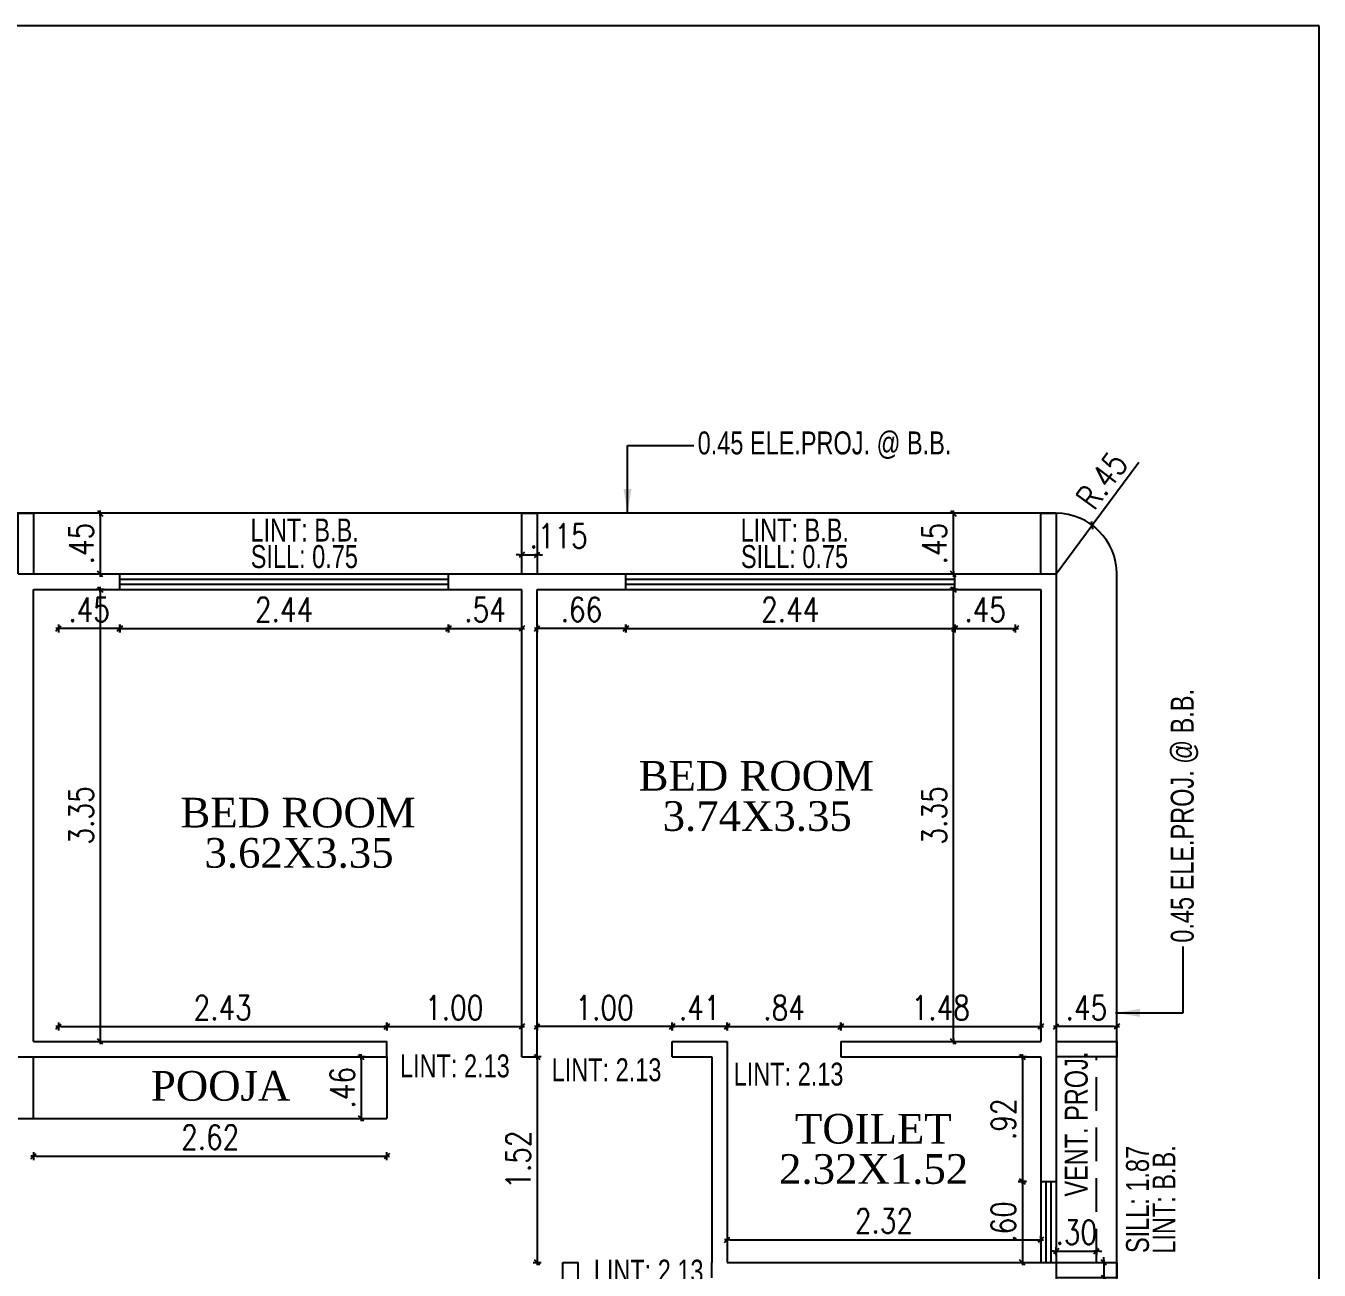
# Model space of a CAD drawing. Header units: inches. Extents: x 14235 to 14499, y 0 to 2549.
# Drawn here: x 14456.14 to 14465.73, y 2374.31 to 2383.54 of the extents above; entities that cross this region are included whole.
import ezdxf
from ezdxf.enums import TextEntityAlignment as Align

# ---------------------------------------------------------------- set-up
doc = ezdxf.new("R2010")
doc.units = ezdxf.units.IN
doc.header["$LTSCALE"] = 0.25
doc.header["$MEASUREMENT"] = 0
doc.header["$PDMODE"] = 35
doc.linetypes.add('DASHEDX2', pattern=[1.5, 1, -0.5])
for name, color, linetype in [('edge back', 34, 'Continuous'), ('edges', 1, 'Continuous'), ('proj-internal', 1, 'DASHEDX2'), ('text-large', 7, 'Continuous'), ('wall', 7, 'Continuous'), ('windows', 106, 'Continuous'), ('WORK TEX', 6, 'Continuous'), ('WORKING DIM', 7, 'Continuous')]:
    doc.layers.add(name, color=color, linetype=linetype)
doc.styles.add('ARIAL', font='TIMES_0.TTF')
doc.styles.add('ARL', font='swisscl_0.ttf')
doc.styles.add('romans', font='romans.shx', dxfattribs={"width": 0.8})
doc.dimstyles.new('121', dxfattribs={"dimscale": 0.1, "dimtxt": 1.8, "dimasz": 0.2, "dimexe": 0.03125, "dimexo": 0.25, "dimgap": 0.5, "dimtad": 1, "dimzin": 4, "dimdsep": 46, "dimtxsty": 'romans', "dimblk1": 'MINITICK', "dimblk2": 'MINITICK', "dimsah": 1, "dimcen": 1, "dimse1": 1, "dimse2": 1, "dimclrd": 252, "dimclre": 256, "dimclrt": 7, "dimadec": 3, "dimazin": 0, "dimtfac": 0.8, "dimtix": 1, "dimtmove": 2, "dimatfit": 3, "dimfxl": 0, "dimtolj": 1, "dimtzin": 3, "dimarcsym": 0})
doc.dimstyles.new('DFSGSG', dxfattribs={"dimtxt": 0.17, "dimasz": 0.18, "dimexe": 0.18, "dimexo": 0.0625, "dimgap": 0.09, "dimtad": 1, "dimzin": 0, "dimdsep": 46, "dimtxsty": 'ARIAL', "dimcen": 0.09, "dimse1": 1, "dimse2": 1, "dimaunit": 1, "dimadec": 0, "dimazin": 0, "dimtfac": 1, "dimtix": 1, "dimtofl": 0, "dimtmove": 0, "dimatfit": 3, "dimfxl": 0, "dimtolj": 1, "dimtzin": 0, "dimarcsym": 0})

# ---------------------------------------------------------------- blocks, each defined once
blk = doc.blocks.new('MINITICK')
at = {"color": 7}
for p, q in [((1, 1), (-1, -1)), ((-1, 0), (1, 0)), ((0, -1.5), (0, 1.5))]:
    blk.add_line(p, q, dxfattribs=at)
blk = doc.blocks.new('*D2090')
at = {"layer": 'Defpoints', "color": 0, "transparency": 16777216}
for p in [(14455.878, 2375.4357), (14456.1937, 2375.4357), (14456.1937, 2372.1882)]:
    blk.add_point(p, dxfattribs=at)
at = {"layer": 'WORKING DIM', "color": 252, "lineweight": -2, "transparency": 16777216}
blk.add_line((14455.878, 2372.2082), (14455.878, 2375.4157), dxfattribs=at)
at = {"layer": 'WORKING DIM', "color": 252, "lineweight": -2, "transparency": 16777216, "xscale": 0.02, "yscale": 0.02, "zscale": 0.02}
for p, rotation in [((14455.878, 2375.4357), 90), ((14455.878, 2372.1882), 270)]:
    blk.add_blockref('MINITICK', p, dxfattribs=dict(at, rotation=rotation))
at = {"layer": 'WORKING DIM', "color": 7, "transparency": 16777216, "insert": (14455.738, 2373.812), "char_height": 0.18, "attachment_point": 5, "rotation": 90, "style": 'romans'}
blk.add_mtext('\\A1;3.25', dxfattribs=at)
blk = doc.blocks.new('*D2092')
at = {"layer": 'Defpoints', "color": 0, "transparency": 16777216}
for p in [(14456.3794, 2379.361), (14456.8325, 2379.361), (14456.3794, 2379.0715)]:
    blk.add_point(p, dxfattribs=at)
at = {"layer": 'WORKING DIM', "color": 252, "lineweight": -2, "transparency": 16777216}
blk.add_line((14456.8125, 2379.0715), (14456.3994, 2379.0715), dxfattribs=at)
at = {"layer": 'WORKING DIM', "color": 252, "lineweight": -2, "transparency": 16777216, "xscale": 0.02, "yscale": 0.02, "zscale": 0.02, "rotation": 180}
blk.add_blockref('MINITICK', (14456.3794, 2379.0715), dxfattribs=at)
at = {"layer": 'WORKING DIM', "color": 252, "lineweight": -2, "transparency": 16777216, "xscale": 0.02, "yscale": 0.02, "zscale": 0.02}
blk.add_blockref('MINITICK', (14456.8325, 2379.0715), dxfattribs=at)
at = {"layer": 'WORKING DIM', "color": 7, "transparency": 16777216, "insert": (14456.6059, 2379.2115), "char_height": 0.18, "attachment_point": 5, "style": 'romans'}
blk.add_mtext('\\A1;.45', dxfattribs=at)
blk = doc.blocks.new('*D2093')
at = {"layer": 'Defpoints', "color": 0, "transparency": 16777216}
for p in [(14456.8325, 2379.3991), (14459.2715, 2379.3991), (14459.2715, 2379.0715)]:
    blk.add_point(p, dxfattribs=at)
at = {"layer": 'WORKING DIM', "color": 252, "lineweight": -2, "transparency": 16777216}
blk.add_line((14456.8525, 2379.0715), (14459.2515, 2379.0715), dxfattribs=at)
at = {"layer": 'WORKING DIM', "color": 252, "lineweight": -2, "transparency": 16777216, "xscale": 0.02, "yscale": 0.02, "zscale": 0.02, "rotation": 180}
blk.add_blockref('MINITICK', (14456.8325, 2379.0715), dxfattribs=at)
at = {"layer": 'WORKING DIM', "color": 252, "lineweight": -2, "transparency": 16777216, "xscale": 0.02, "yscale": 0.02, "zscale": 0.02}
blk.add_blockref('MINITICK', (14459.2715, 2379.0715), dxfattribs=at)
at = {"layer": 'WORKING DIM', "color": 7, "transparency": 16777216, "insert": (14458.052, 2379.2115), "char_height": 0.18, "attachment_point": 5, "style": 'romans'}
blk.add_mtext('\\A1;2.44', dxfattribs=at)
blk = doc.blocks.new('*D2094')
at = {"layer": 'Defpoints', "color": 0, "transparency": 16777216}
for p in [(14459.2715, 2379.361), (14459.8141, 2379.361), (14459.8141, 2379.0715)]:
    blk.add_point(p, dxfattribs=at)
at = {"layer": 'WORKING DIM', "color": 252, "lineweight": -2, "transparency": 16777216}
blk.add_line((14459.2915, 2379.0715), (14459.7941, 2379.0715), dxfattribs=at)
at = {"layer": 'WORKING DIM', "color": 252, "lineweight": -2, "transparency": 16777216, "xscale": 0.02, "yscale": 0.02, "zscale": 0.02, "rotation": 180}
blk.add_blockref('MINITICK', (14459.2715, 2379.0715), dxfattribs=at)
at = {"layer": 'WORKING DIM', "color": 252, "lineweight": -2, "transparency": 16777216, "xscale": 0.02, "yscale": 0.02, "zscale": 0.02}
blk.add_blockref('MINITICK', (14459.8141, 2379.0715), dxfattribs=at)
at = {"layer": 'WORKING DIM', "color": 7, "transparency": 16777216, "insert": (14459.5428, 2379.2115), "char_height": 0.18, "attachment_point": 5, "style": 'romans'}
blk.add_mtext('\\A1;.54', dxfattribs=at)
blk = doc.blocks.new('*D2095')
at = {"layer": 'Defpoints', "color": 0, "transparency": 16777216}
for p in [(14456.4626, 2379.361), (14456.4626, 2376.0073), (14456.687, 2376.0073)]:
    blk.add_point(p, dxfattribs=at)
at = {"layer": 'WORKING DIM', "color": 252, "lineweight": -2, "transparency": 16777216}
blk.add_line((14456.687, 2379.341), (14456.687, 2376.0273), dxfattribs=at)
at = {"layer": 'WORKING DIM', "color": 252, "lineweight": -2, "transparency": 16777216, "xscale": 0.02, "yscale": 0.02, "zscale": 0.02}
for p, rotation in [((14456.687, 2379.361), 90), ((14456.687, 2376.0073), 270)]:
    blk.add_blockref('MINITICK', p, dxfattribs=dict(at, rotation=rotation))
at = {"layer": 'WORKING DIM', "color": 7, "transparency": 16777216, "insert": (14456.547, 2377.6842), "char_height": 0.18, "attachment_point": 5, "rotation": 90, "style": 'romans'}
blk.add_mtext('\\A1;3.35', dxfattribs=at)
blk = doc.blocks.new('*D2096')
at = {"layer": 'Defpoints', "color": 0, "transparency": 16777216}
for p in [(14458.8133, 2376.1177), (14456.3794, 2376.0073), (14458.8133, 2376.0073)]:
    blk.add_point(p, dxfattribs=at)
at = {"layer": 'WORKING DIM', "color": 252, "lineweight": -2, "transparency": 16777216}
blk.add_line((14456.3994, 2376.1177), (14458.7933, 2376.1177), dxfattribs=at)
at = {"layer": 'WORKING DIM', "color": 252, "lineweight": -2, "transparency": 16777216, "xscale": 0.02, "yscale": 0.02, "zscale": 0.02, "rotation": 180}
blk.add_blockref('MINITICK', (14456.3794, 2376.1177), dxfattribs=at)
at = {"layer": 'WORKING DIM', "color": 252, "lineweight": -2, "transparency": 16777216, "xscale": 0.02, "yscale": 0.02, "zscale": 0.02}
blk.add_blockref('MINITICK', (14458.8133, 2376.1177), dxfattribs=at)
at = {"layer": 'WORKING DIM', "color": 7, "transparency": 16777216, "insert": (14457.5963, 2376.2577), "char_height": 0.18, "attachment_point": 5, "style": 'romans'}
blk.add_mtext('\\A1;2.43', dxfattribs=at)
blk = doc.blocks.new('*D2097')
at = {"layer": 'Defpoints', "color": 0, "transparency": 16777216}
for p in [(14459.8141, 2376.1177), (14458.8133, 2375.893), (14459.8141, 2375.893)]:
    blk.add_point(p, dxfattribs=at)
at = {"layer": 'WORKING DIM', "color": 252, "lineweight": -2, "transparency": 16777216}
blk.add_line((14458.8333, 2376.1177), (14459.7941, 2376.1177), dxfattribs=at)
at = {"layer": 'WORKING DIM', "color": 252, "lineweight": -2, "transparency": 16777216, "xscale": 0.02, "yscale": 0.02, "zscale": 0.02, "rotation": 180}
blk.add_blockref('MINITICK', (14458.8133, 2376.1177), dxfattribs=at)
at = {"layer": 'WORKING DIM', "color": 252, "lineweight": -2, "transparency": 16777216, "xscale": 0.02, "yscale": 0.02, "zscale": 0.02}
blk.add_blockref('MINITICK', (14459.8141, 2376.1177), dxfattribs=at)
at = {"layer": 'WORKING DIM', "color": 7, "transparency": 16777216, "insert": (14459.3137, 2376.2577), "char_height": 0.18, "attachment_point": 5, "style": 'romans'}
blk.add_mtext('\\A1;1.00', dxfattribs=at)
blk = doc.blocks.new('*D2098')
at = {"layer": 'Defpoints', "color": 0, "transparency": 16777216}
for p in [(14458.8133, 2375.893), (14458.624, 2375.4357), (14458.8133, 2375.4357)]:
    blk.add_point(p, dxfattribs=at)
at = {"layer": 'WORKING DIM', "color": 252, "lineweight": -2, "transparency": 16777216}
blk.add_line((14458.624, 2375.873), (14458.624, 2375.4557), dxfattribs=at)
at = {"layer": 'WORKING DIM', "color": 252, "lineweight": -2, "transparency": 16777216, "xscale": 0.02, "yscale": 0.02, "zscale": 0.02}
for p, rotation in [((14458.624, 2375.893), 90), ((14458.624, 2375.4357), 270)]:
    blk.add_blockref('MINITICK', p, dxfattribs=dict(at, rotation=rotation))
at = {"layer": 'WORKING DIM', "color": 7, "transparency": 16777216, "insert": (14458.484, 2375.6643), "char_height": 0.18, "attachment_point": 5, "rotation": 90, "style": 'romans'}
blk.add_mtext('\\A1;.46', dxfattribs=at)
blk = doc.blocks.new('*D2099')
at = {"layer": 'Defpoints', "color": 0, "transparency": 16777216}
for p in [(14456.1937, 2375.4357), (14458.8133, 2375.4357), (14458.8133, 2375.1572)]:
    blk.add_point(p, dxfattribs=at)
at = {"layer": 'WORKING DIM', "color": 252, "lineweight": -2, "transparency": 16777216}
blk.add_line((14456.2137, 2375.1572), (14458.7933, 2375.1572), dxfattribs=at)
at = {"layer": 'WORKING DIM', "color": 252, "lineweight": -2, "transparency": 16777216, "xscale": 0.02, "yscale": 0.02, "zscale": 0.02, "rotation": 180}
blk.add_blockref('MINITICK', (14456.1937, 2375.1572), dxfattribs=at)
at = {"layer": 'WORKING DIM', "color": 252, "lineweight": -2, "transparency": 16777216, "xscale": 0.02, "yscale": 0.02, "zscale": 0.02}
blk.add_blockref('MINITICK', (14458.8133, 2375.1572), dxfattribs=at)
at = {"layer": 'WORKING DIM', "color": 7, "transparency": 16777216, "insert": (14457.5035, 2375.2972), "char_height": 0.18, "attachment_point": 5, "style": 'romans'}
blk.add_mtext('\\A1;2.62', dxfattribs=at)
blk = doc.blocks.new('*D2100')
at = {"layer": 'Defpoints', "color": 0, "transparency": 16777216}
for p in [(14459.9285, 2379.361), (14460.5863, 2379.361), (14459.9285, 2379.0715)]:
    blk.add_point(p, dxfattribs=at)
at = {"layer": 'WORKING DIM', "color": 252, "lineweight": -2, "transparency": 16777216}
blk.add_line((14460.5663, 2379.0715), (14459.9485, 2379.0715), dxfattribs=at)
at = {"layer": 'WORKING DIM', "color": 252, "lineweight": -2, "transparency": 16777216, "xscale": 0.02, "yscale": 0.02, "zscale": 0.02, "rotation": 180}
blk.add_blockref('MINITICK', (14459.9285, 2379.0715), dxfattribs=at)
at = {"layer": 'WORKING DIM', "color": 252, "lineweight": -2, "transparency": 16777216, "xscale": 0.02, "yscale": 0.02, "zscale": 0.02}
blk.add_blockref('MINITICK', (14460.5863, 2379.0715), dxfattribs=at)
at = {"layer": 'WORKING DIM', "color": 7, "transparency": 16777216, "insert": (14460.2574, 2379.2115), "char_height": 0.18, "attachment_point": 5, "style": 'romans'}
blk.add_mtext('\\A1;.66', dxfattribs=at)
blk = doc.blocks.new('*D2101')
at = {"layer": 'Defpoints', "color": 0, "transparency": 16777216}
for p in [(14460.5863, 2379.361), (14463.0254, 2379.361), (14463.0254, 2379.0715)]:
    blk.add_point(p, dxfattribs=at)
at = {"layer": 'WORKING DIM', "color": 252, "lineweight": -2, "transparency": 16777216}
blk.add_line((14460.6063, 2379.0715), (14463.0054, 2379.0715), dxfattribs=at)
at = {"layer": 'WORKING DIM', "color": 252, "lineweight": -2, "transparency": 16777216, "xscale": 0.02, "yscale": 0.02, "zscale": 0.02, "rotation": 180}
blk.add_blockref('MINITICK', (14460.5863, 2379.0715), dxfattribs=at)
at = {"layer": 'WORKING DIM', "color": 252, "lineweight": -2, "transparency": 16777216, "xscale": 0.02, "yscale": 0.02, "zscale": 0.02}
blk.add_blockref('MINITICK', (14463.0254, 2379.0715), dxfattribs=at)
at = {"layer": 'WORKING DIM', "color": 7, "transparency": 16777216, "insert": (14461.8058, 2379.2115), "char_height": 0.18, "attachment_point": 5, "style": 'romans'}
blk.add_mtext('\\A1;2.44', dxfattribs=at)
blk = doc.blocks.new('*D1735')
at = {"layer": 'Defpoints', "color": 0, "transparency": 16777216}
for p in [(14463.0254, 2379.361), (14463.4775, 2379.361), (14463.4775, 2379.0715)]:
    blk.add_point(p, dxfattribs=at)
at = {"layer": 'WORKING DIM', "color": 252, "lineweight": -2, "transparency": 16777216}
blk.add_line((14463.0454, 2379.0715), (14463.4575, 2379.0715), dxfattribs=at)
at = {"layer": 'WORKING DIM', "color": 252, "lineweight": -2, "transparency": 16777216, "xscale": 0.02, "yscale": 0.02, "zscale": 0.02, "rotation": 180}
blk.add_blockref('MINITICK', (14463.0254, 2379.0715), dxfattribs=at)
at = {"layer": 'WORKING DIM', "color": 252, "lineweight": -2, "transparency": 16777216, "xscale": 0.02, "yscale": 0.02, "zscale": 0.02}
blk.add_blockref('MINITICK', (14463.4775, 2379.0715), dxfattribs=at)
at = {"layer": 'WORKING DIM', "color": 7, "transparency": 16777216, "insert": (14463.2514, 2379.2115), "char_height": 0.18, "attachment_point": 5, "style": 'romans'}
blk.add_mtext('\\A1;.45', dxfattribs=at)
blk = doc.blocks.new('*D2102')
at = {"layer": 'Defpoints', "color": 0, "transparency": 16777216}
for p in [(14459.9285, 2376.1177), (14459.9285, 2375.893), (14460.9293, 2375.893)]:
    blk.add_point(p, dxfattribs=at)
at = {"layer": 'WORKING DIM', "color": 252, "lineweight": -2, "transparency": 16777216}
blk.add_line((14460.9093, 2376.1177), (14459.9485, 2376.1177), dxfattribs=at)
at = {"layer": 'WORKING DIM', "color": 252, "lineweight": -2, "transparency": 16777216, "xscale": 0.02, "yscale": 0.02, "zscale": 0.02, "rotation": 180}
blk.add_blockref('MINITICK', (14459.9285, 2376.1177), dxfattribs=at)
at = {"layer": 'WORKING DIM', "color": 252, "lineweight": -2, "transparency": 16777216, "xscale": 0.02, "yscale": 0.02, "zscale": 0.02}
blk.add_blockref('MINITICK', (14460.9293, 2376.1177), dxfattribs=at)
at = {"layer": 'WORKING DIM', "color": 7, "transparency": 16777216, "insert": (14460.4289, 2376.2577), "char_height": 0.18, "attachment_point": 5, "style": 'romans'}
blk.add_mtext('\\A1;1.00', dxfattribs=at)
blk = doc.blocks.new('*D2103')
at = {"layer": 'Defpoints', "color": 0, "transparency": 16777216}
for p in [(14460.9293, 2376.1177), (14460.9293, 2376.0073), (14461.3385, 2376.0073)]:
    blk.add_point(p, dxfattribs=at)
at = {"layer": 'WORKING DIM', "color": 252, "lineweight": -2, "transparency": 16777216}
blk.add_line((14461.3185, 2376.1177), (14460.9493, 2376.1177), dxfattribs=at)
at = {"layer": 'WORKING DIM', "color": 252, "lineweight": -2, "transparency": 16777216, "xscale": 0.02, "yscale": 0.02, "zscale": 0.02, "rotation": 180}
blk.add_blockref('MINITICK', (14460.9293, 2376.1177), dxfattribs=at)
at = {"layer": 'WORKING DIM', "color": 252, "lineweight": -2, "transparency": 16777216, "xscale": 0.02, "yscale": 0.02, "zscale": 0.02}
blk.add_blockref('MINITICK', (14461.3385, 2376.1177), dxfattribs=at)
at = {"layer": 'WORKING DIM', "color": 7, "transparency": 16777216, "insert": (14461.1339, 2376.2577), "char_height": 0.18, "attachment_point": 5, "style": 'romans'}
blk.add_mtext('\\A1;.41', dxfattribs=at)
blk = doc.blocks.new('*D2104')
at = {"layer": 'Defpoints', "color": 0, "transparency": 16777216}
for p in [(14462.1807, 2376.1177), (14461.3385, 2376.0073), (14462.1807, 2376.0073)]:
    blk.add_point(p, dxfattribs=at)
at = {"layer": 'WORKING DIM', "color": 252, "lineweight": -2, "transparency": 16777216}
blk.add_line((14461.3585, 2376.1177), (14462.1607, 2376.1177), dxfattribs=at)
at = {"layer": 'WORKING DIM', "color": 252, "lineweight": -2, "transparency": 16777216, "xscale": 0.02, "yscale": 0.02, "zscale": 0.02, "rotation": 180}
blk.add_blockref('MINITICK', (14461.3385, 2376.1177), dxfattribs=at)
at = {"layer": 'WORKING DIM', "color": 252, "lineweight": -2, "transparency": 16777216, "xscale": 0.02, "yscale": 0.02, "zscale": 0.02}
blk.add_blockref('MINITICK', (14462.1807, 2376.1177), dxfattribs=at)
at = {"layer": 'WORKING DIM', "color": 7, "transparency": 16777216, "insert": (14461.7596, 2376.2577), "char_height": 0.18, "attachment_point": 5, "style": 'romans'}
blk.add_mtext('\\A1;.84', dxfattribs=at)
blk = doc.blocks.new('*D2105')
at = {"layer": 'Defpoints', "color": 0, "transparency": 16777216}
for p in [(14463.6632, 2376.1177), (14462.1807, 2376.0073), (14463.6632, 2376.0073)]:
    blk.add_point(p, dxfattribs=at)
at = {"layer": 'WORKING DIM', "color": 252, "lineweight": -2, "transparency": 16777216}
blk.add_line((14462.2007, 2376.1177), (14463.6432, 2376.1177), dxfattribs=at)
at = {"layer": 'WORKING DIM', "color": 252, "lineweight": -2, "transparency": 16777216, "xscale": 0.02, "yscale": 0.02, "zscale": 0.02, "rotation": 180}
blk.add_blockref('MINITICK', (14462.1807, 2376.1177), dxfattribs=at)
at = {"layer": 'WORKING DIM', "color": 252, "lineweight": -2, "transparency": 16777216, "xscale": 0.02, "yscale": 0.02, "zscale": 0.02}
blk.add_blockref('MINITICK', (14463.6632, 2376.1177), dxfattribs=at)
at = {"layer": 'WORKING DIM', "color": 7, "transparency": 16777216, "insert": (14462.922, 2376.2577), "char_height": 0.18, "attachment_point": 5, "style": 'romans'}
blk.add_mtext('\\A1;1.48', dxfattribs=at)
blk = doc.blocks.new('*D2106')
at = {"layer": 'Defpoints', "color": 0, "transparency": 16777216}
for p in [(14463.6632, 2375.893), (14463.5271, 2374.9684), (14463.6632, 2374.9684)]:
    blk.add_point(p, dxfattribs=at)
at = {"layer": 'WORKING DIM', "color": 252, "lineweight": -2, "transparency": 16777216}
blk.add_line((14463.5271, 2375.873), (14463.5271, 2374.9884), dxfattribs=at)
at = {"layer": 'WORKING DIM', "color": 252, "lineweight": -2, "transparency": 16777216, "xscale": 0.02, "yscale": 0.02, "zscale": 0.02}
for p, rotation in [((14463.5271, 2375.893), 90), ((14463.5271, 2374.9684), 270)]:
    blk.add_blockref('MINITICK', p, dxfattribs=dict(at, rotation=rotation))
at = {"layer": 'WORKING DIM', "color": 7, "transparency": 16777216, "insert": (14463.3871, 2375.4307), "char_height": 0.18, "attachment_point": 5, "rotation": 90, "style": 'romans'}
blk.add_mtext('\\A1;.92', dxfattribs=at)
blk = doc.blocks.new('*D2107')
at = {"layer": 'Defpoints', "color": 0, "transparency": 16777216}
for p in [(14463.6632, 2374.9684), (14463.5271, 2374.3686), (14463.6632, 2374.3686)]:
    blk.add_point(p, dxfattribs=at)
at = {"layer": 'WORKING DIM', "color": 252, "lineweight": -2, "transparency": 16777216}
blk.add_line((14463.5271, 2374.9484), (14463.5271, 2374.3886), dxfattribs=at)
at = {"layer": 'WORKING DIM', "color": 252, "lineweight": -2, "transparency": 16777216, "xscale": 0.02, "yscale": 0.02, "zscale": 0.02}
for p, rotation in [((14463.5271, 2374.9684), 90), ((14463.5271, 2374.3686), 270)]:
    blk.add_blockref('MINITICK', p, dxfattribs=dict(at, rotation=rotation))
at = {"layer": 'WORKING DIM', "color": 7, "transparency": 16777216, "insert": (14463.3871, 2374.6685), "char_height": 0.18, "attachment_point": 5, "rotation": 90, "style": 'romans'}
blk.add_mtext('\\A1;.60', dxfattribs=at)
blk = doc.blocks.new('*D2108')
at = {"layer": 'Defpoints', "color": 0, "transparency": 16777216}
for p in [(14463.6632, 2374.5365), (14461.3385, 2374.3686), (14463.6632, 2374.4008)]:
    blk.add_point(p, dxfattribs=at)
at = {"layer": 'WORKING DIM', "color": 252, "lineweight": -2, "transparency": 16777216}
blk.add_line((14461.3585, 2374.5365), (14463.6432, 2374.5365), dxfattribs=at)
at = {"layer": 'WORKING DIM', "color": 252, "lineweight": -2, "transparency": 16777216, "xscale": 0.02, "yscale": 0.02, "zscale": 0.02, "rotation": 180}
blk.add_blockref('MINITICK', (14461.3385, 2374.5365), dxfattribs=at)
at = {"layer": 'WORKING DIM', "color": 252, "lineweight": -2, "transparency": 16777216, "xscale": 0.02, "yscale": 0.02, "zscale": 0.02}
blk.add_blockref('MINITICK', (14463.6632, 2374.5365), dxfattribs=at)
at = {"layer": 'WORKING DIM', "color": 7, "transparency": 16777216, "insert": (14462.5009, 2374.6765), "char_height": 0.18, "attachment_point": 5, "style": 'romans'}
blk.add_mtext('\\A1;2.32', dxfattribs=at)
blk = doc.blocks.new('*D1736')
at = {"layer": 'Defpoints', "color": 0, "transparency": 16777216}
for p in [(14459.9285, 2375.893), (14459.9285, 2374.3686), (14459.9285, 2374.3686)]:
    blk.add_point(p, dxfattribs=at)
at = {"layer": 'WORKING DIM', "color": 252, "lineweight": -2, "transparency": 16777216}
blk.add_line((14459.9285, 2375.873), (14459.9285, 2374.3886), dxfattribs=at)
at = {"layer": 'WORKING DIM', "color": 252, "lineweight": -2, "transparency": 16777216, "xscale": 0.02, "yscale": 0.02, "zscale": 0.02}
for p, rotation in [((14459.9285, 2375.893), 90), ((14459.9285, 2374.3686), 270)]:
    blk.add_blockref('MINITICK', p, dxfattribs=dict(at, rotation=rotation))
at = {"layer": 'WORKING DIM', "color": 7, "transparency": 16777216, "insert": (14459.7885, 2375.1308), "char_height": 0.18, "attachment_point": 5, "rotation": 90, "style": 'romans'}
blk.add_mtext('\\A1;1.52', dxfattribs=at)
blk = doc.blocks.new('*D1788')
at = {"layer": 'Defpoints', "color": 0, "transparency": 16777216}
for p in [(14462.6159, 2379.361), (14463.0154, 2379.361), (14462.6159, 2376.0073)]:
    blk.add_point(p, dxfattribs=at)
at = {"layer": 'WORKING DIM', "color": 252, "lineweight": -2, "transparency": 16777216}
blk.add_line((14463.0154, 2376.0273), (14463.0154, 2379.341), dxfattribs=at)
at = {"layer": 'WORKING DIM', "color": 252, "lineweight": -2, "transparency": 16777216, "xscale": 0.02, "yscale": 0.02, "zscale": 0.02}
for p, rotation in [((14463.0154, 2379.361), 90), ((14463.0154, 2376.0073), 270)]:
    blk.add_blockref('MINITICK', p, dxfattribs=dict(at, rotation=rotation))
at = {"layer": 'WORKING DIM', "color": 7, "transparency": 16777216, "insert": (14462.8754, 2377.6842), "char_height": 0.18, "attachment_point": 5, "rotation": 90, "style": 'romans'}
blk.add_mtext('\\A1;3.35', dxfattribs=at)
blk = doc.blocks.new('*D1792')
at = {"layer": 'Defpoints', "color": 0, "transparency": 16777216}
for p in [(14463.7775, 2376.1177), (14463.7775, 2376.0073), (14464.2275, 2376.0073)]:
    blk.add_point(p, dxfattribs=at)
at = {"layer": 'WORKING DIM', "color": 252, "lineweight": -2, "transparency": 16777216}
blk.add_line((14464.2075, 2376.1177), (14463.7975, 2376.1177), dxfattribs=at)
at = {"layer": 'WORKING DIM', "color": 252, "lineweight": -2, "transparency": 16777216, "xscale": 0.02, "yscale": 0.02, "zscale": 0.02, "rotation": 180}
blk.add_blockref('MINITICK', (14463.7775, 2376.1177), dxfattribs=at)
at = {"layer": 'WORKING DIM', "color": 252, "lineweight": -2, "transparency": 16777216, "xscale": 0.02, "yscale": 0.02, "zscale": 0.02}
blk.add_blockref('MINITICK', (14464.2275, 2376.1177), dxfattribs=at)
at = {"layer": 'WORKING DIM', "color": 7, "transparency": 16777216, "insert": (14464.0025, 2376.2577), "char_height": 0.18, "attachment_point": 5, "style": 'romans'}
blk.add_mtext('\\A1;.45', dxfattribs=at)
blk = doc.blocks.new('*D1566')
at = {"layer": 'Defpoints', "color": 0, "transparency": 16777216}
for p in [(14464.046, 2379.8365), (14463.7775, 2379.4753)]:
    blk.add_point(p, dxfattribs=at)
at = {"layer": 'WORKING DIM', "color": 252, "lineweight": -2, "transparency": 16777216}
for p, q in [((14464.3912, 2380.3011), (14464.0579, 2379.8526)), ((14463.7775, 2379.4753), (14464.046, 2379.8365))]:
    blk.add_line(p, q, dxfattribs=at)
at = {"layer": 'WORKING DIM', "color": 252, "lineweight": -2, "transparency": 16777216, "xscale": 0.02, "yscale": 0.02, "zscale": 0.02, "rotation": 233.3834685732485}
blk.add_blockref('MINITICK', (14464.046, 2379.8365), dxfattribs=at)
at = {"layer": 'WORKING DIM', "color": 7, "transparency": 16777216, "insert": (14464.1181, 2380.1684), "char_height": 0.18, "attachment_point": 5, "rotation": 53.38347, "style": 'romans'}
blk.add_mtext('\\A1;R.45', dxfattribs=at)
blk = doc.blocks.new('*D1793')
at = {"layer": 'Defpoints', "color": 0, "transparency": 16777216}
for p in [(14462.6943, 2379.9253), (14463.0154, 2379.9253), (14462.6943, 2379.4753)]:
    blk.add_point(p, dxfattribs=at)
at = {"layer": 'WORKING DIM', "color": 252, "lineweight": -2, "transparency": 16777216}
blk.add_line((14463.0154, 2379.4953), (14463.0154, 2379.9053), dxfattribs=at)
at = {"layer": 'WORKING DIM', "color": 252, "lineweight": -2, "transparency": 16777216, "xscale": 0.02, "yscale": 0.02, "zscale": 0.02}
for p, rotation in [((14463.0154, 2379.9253), 90), ((14463.0154, 2379.4753), 270)]:
    blk.add_blockref('MINITICK', p, dxfattribs=dict(at, rotation=rotation))
at = {"layer": 'WORKING DIM', "color": 7, "transparency": 16777216, "insert": (14462.8754, 2379.7003), "char_height": 0.18, "attachment_point": 5, "rotation": 90, "style": 'romans'}
blk.add_mtext('\\A1;.45', dxfattribs=at)
blk = doc.blocks.new('*D1794')
at = {"layer": 'Defpoints', "color": 0, "transparency": 16777216}
for p in [(14456.1937, 2379.9253), (14456.1937, 2379.4753), (14456.687, 2379.4753)]:
    blk.add_point(p, dxfattribs=at)
at = {"layer": 'WORKING DIM', "color": 252, "lineweight": -2, "transparency": 16777216}
blk.add_line((14456.687, 2379.9053), (14456.687, 2379.4953), dxfattribs=at)
at = {"layer": 'WORKING DIM', "color": 252, "lineweight": -2, "transparency": 16777216, "xscale": 0.02, "yscale": 0.02, "zscale": 0.02}
for p, rotation in [((14456.687, 2379.9253), 90), ((14456.687, 2379.4753), 270)]:
    blk.add_blockref('MINITICK', p, dxfattribs=dict(at, rotation=rotation))
at = {"layer": 'WORKING DIM', "color": 7, "transparency": 16777216, "insert": (14456.547, 2379.7003), "char_height": 0.18, "attachment_point": 5, "rotation": 90, "style": 'romans'}
blk.add_mtext('\\A1;.45', dxfattribs=at)
blk = doc.blocks.new('*D1805')
at = {"layer": 'Defpoints', "color": 0, "transparency": 16777216}
for p in [(14464.0775, 2374.6573), (14463.7775, 2374.5759), (14464.0775, 2374.4517)]:
    blk.add_point(p, dxfattribs=at)
at = {"layer": 'WORKING DIM', "color": 252, "lineweight": -2, "transparency": 16777216}
for p, q in [((14463.7575, 2374.4517), (14463.7375, 2374.4517)), ((14463.7775, 2374.4517), (14464.0775, 2374.4517)), ((14464.0975, 2374.4517), (14464.1175, 2374.4517))]:
    blk.add_line(p, q, dxfattribs=at)
at = {"layer": 'WORKING DIM', "color": 252, "lineweight": -2, "transparency": 16777216, "xscale": 0.02, "yscale": 0.02, "zscale": 0.02}
blk.add_blockref('MINITICK', (14463.7775, 2374.4517), dxfattribs=at)
at = {"layer": 'WORKING DIM', "color": 252, "lineweight": -2, "transparency": 16777216, "xscale": 0.02, "yscale": 0.02, "zscale": 0.02, "rotation": 180}
blk.add_blockref('MINITICK', (14464.0775, 2374.4517), dxfattribs=at)
at = {"layer": 'WORKING DIM', "color": 7, "transparency": 16777216, "insert": (14463.9275, 2374.5917), "char_height": 0.18, "attachment_point": 5, "style": 'romans'}
blk.add_mtext('\\A1;.30', dxfattribs=at)
blk = doc.blocks.new('*D1581')
at = {"layer": 'Defpoints', "color": 0, "transparency": 16777216}
for p in [(14464.1551, 2374.3686), (14464.1315, 2374.2543), (14464.1551, 2374.2543)]:
    blk.add_point(p, dxfattribs=at)
at = {"layer": 'WORKING DIM', "color": 252, "lineweight": -2, "transparency": 16777216}
for p, q in [((14464.1315, 2374.3886), (14464.1315, 2374.4086)), ((14464.1315, 2374.3686), (14464.1315, 2374.2543)), ((14464.1315, 2374.2343), (14464.1315, 2374.2143))]:
    blk.add_line(p, q, dxfattribs=at)
at = {"layer": 'WORKING DIM', "color": 252, "lineweight": -2, "transparency": 16777216, "xscale": 0.02, "yscale": 0.02, "zscale": 0.02}
for p, rotation in [((14464.1315, 2374.3686), 270), ((14464.1315, 2374.2543), 90)]:
    blk.add_blockref('MINITICK', p, dxfattribs=dict(at, rotation=rotation))
at = {"layer": 'WORKING DIM', "color": 7, "transparency": 16777216, "insert": (14463.9915, 2374.0293), "char_height": 0.18, "attachment_point": 5, "rotation": 90, "style": 'romans'}
blk.add_mtext('\\A1;.115', dxfattribs=at)
blk = doc.blocks.new('*D1585')
at = {"layer": 'Defpoints', "color": 0, "transparency": 16777216}
for p in [(14459.8141, 2379.594), (14459.9285, 2379.6176), (14459.9285, 2379.594)]:
    blk.add_point(p, dxfattribs=at)
at = {"layer": 'WORKING DIM', "color": 252, "lineweight": -2, "transparency": 16777216}
for p, q in [((14459.7941, 2379.6176), (14459.7741, 2379.6176)), ((14459.8141, 2379.6176), (14459.9285, 2379.6176)), ((14459.9485, 2379.6176), (14459.9685, 2379.6176))]:
    blk.add_line(p, q, dxfattribs=at)
at = {"layer": 'WORKING DIM', "color": 252, "lineweight": -2, "transparency": 16777216, "xscale": 0.02, "yscale": 0.02, "zscale": 0.02}
blk.add_blockref('MINITICK', (14459.8141, 2379.6176), dxfattribs=at)
at = {"layer": 'WORKING DIM', "color": 252, "lineweight": -2, "transparency": 16777216, "xscale": 0.02, "yscale": 0.02, "zscale": 0.02, "rotation": 180}
blk.add_blockref('MINITICK', (14459.9285, 2379.6176), dxfattribs=at)
at = {"layer": 'WORKING DIM', "color": 7, "transparency": 16777216, "insert": (14460.0881, 2379.7576), "char_height": 0.18, "attachment_point": 5, "style": 'romans'}
blk.add_mtext('\\A1;.115', dxfattribs=at)

msp = doc.modelspace()

# ---------------------------------------------------------------- linework, layer by layer
at = {"layer": 'edge back'}
for p in [(14458.8133, 2375.893), (14456.1937, 2375.4357)]:
    msp.add_line(p, (14458.8133, 2375.4357), dxfattribs=at)
at = {"layer": 'edges', "ltscale": 0.4}
for p, q in [((14463.7775, 2379.9253), (14441.9407, 2379.9253)), ((14464.2275, 2369.8262), (14464.2275, 2379.4753))]:
    msp.add_line(p, q, dxfattribs=at)
for points in [[(14456.0794, 2379.4753), (14456.0794, 2379.9253), (14456.1937, 2379.9253), (14456.1937, 2379.4753)], [(14459.8141, 2379.4753), (14459.8141, 2379.9253), (14459.9285, 2379.9253), (14459.9285, 2379.4753)], [(14463.6632, 2379.4753), (14463.6632, 2379.9253), (14463.7775, 2379.9253), (14463.7775, 2379.4753)], [(14463.7775, 2376.0073), (14464.2275, 2376.0073), (14464.2275, 2375.893), (14463.7775, 2375.893)], [(14463.7775, 2374.3686), (14464.2275, 2374.3686), (14464.2275, 2374.2543), (14463.7775, 2374.2543)]]:
    msp.add_lwpolyline(points, dxfattribs=at)
msp.add_arc((14463.7775, 2379.4753), 0.45, 0, 90, dxfattribs=at)
at = {"layer": 'proj-internal'}
msp.add_line((14464.0775, 2374.3686), (14464.0775, 2375.893), dxfattribs=at)
at = {"layer": 'wall'}
for p, q in [((14456.0794, 2379.4753), (14456.8325, 2379.4753)), ((14456.8325, 2379.361), (14456.8325, 2379.4753)), ((14459.2715, 2379.361), (14459.2715, 2379.4753)), ((14459.2715, 2379.4753), (14460.5863, 2379.4753)), ((14460.5863, 2379.361), (14460.5863, 2379.4753)), ((14463.0254, 2379.361), (14463.0254, 2379.4753)), ((14463.0254, 2379.4753), (14463.7775, 2379.4753)), ((14463.7775, 2379.4753), (14463.7775, 2374.9684)), ((14456.1937, 2376.0073), (14456.1937, 2379.361)), ((14456.1937, 2379.361), (14456.8325, 2379.361)), ((14459.2715, 2379.361), (14459.8141, 2379.361)), ((14459.8141, 2375.893), (14459.8141, 2379.361)), ((14459.9285, 2375.893), (14459.9285, 2379.361)), ((14459.9285, 2379.361), (14460.5863, 2379.361)), ((14463.0254, 2379.361), (14463.6632, 2379.361)), ((14463.6632, 2379.361), (14463.6632, 2376.0073)), ((14456.1937, 2376.0073), (14458.8133, 2376.0073)), ((14458.8133, 2375.893), (14458.8133, 2376.0073)), ((14460.9293, 2375.893), (14460.9293, 2376.0073)), ((14460.9293, 2376.0073), (14461.3385, 2376.0073)), ((14461.3385, 2376.0073), (14461.3385, 2374.3686)), ((14462.1807, 2376.0073), (14463.6632, 2376.0073)), ((14462.1807, 2376.0073), (14462.1807, 2375.893)), ((14456.0794, 2375.893), (14458.8133, 2375.893)), ((14456.1937, 2375.4357), (14456.1937, 2375.893)), ((14459.8141, 2375.893), (14459.9285, 2375.893)), ((14460.9293, 2375.893), (14461.2242, 2375.893)), ((14461.2242, 2375.893), (14461.2242, 2374.3686)), ((14462.1807, 2375.893), (14463.6632, 2375.893)), ((14463.6632, 2375.893), (14463.6632, 2374.9684)), ((14456.0794, 2375.4357), (14456.1937, 2375.4357)), ((14463.6632, 2374.9684), (14463.7775, 2374.9684)), ((14460.119, 2373.2634), (14460.119, 2374.3686)), ((14460.119, 2374.3686), (14460.2333, 2374.3686)), ((14460.2333, 2371.1293), (14460.2333, 2374.3686)), ((14461.2242, 2374.2543), (14461.2242, 2374.3686)), ((14461.2242, 2374.3686), (14461.2242, 2374.3686)), ((14461.3385, 2374.3686), (14463.7775, 2374.3686)), ((14463.7775, 2374.3686), (14463.7775, 2373.9213))]:
    msp.add_line(p, q, dxfattribs=at)
msp.add_lwpolyline([(14465.7284, 2383.5412), (14439.6051, 2383.5412), (14439.6051, 2346.5992), (14465.7284, 2346.5992)], close=True, dxfattribs=at)
at = {"layer": 'windows'}
for p, q in [((14456.8325, 2379.4753), (14459.2715, 2379.4753)), ((14460.5863, 2379.4753), (14463.0254, 2379.4753)), ((14456.8325, 2379.4372), (14459.2715, 2379.4372)), ((14456.8325, 2379.3991), (14459.2715, 2379.3991)), ((14456.8325, 2379.361), (14459.2715, 2379.361)), ((14460.5863, 2379.4372), (14463.0254, 2379.4372)), ((14460.5863, 2379.3991), (14463.0254, 2379.3991)), ((14460.5863, 2379.361), (14463.0254, 2379.361)), ((14463.6632, 2374.9684), (14463.6632, 2374.3686)), ((14463.7013, 2374.9684), (14463.7013, 2374.3686)), ((14463.7394, 2374.9684), (14463.7394, 2374.3686)), ((14463.7775, 2374.9684), (14463.7775, 2374.3686))]:
    msp.add_line(p, q, dxfattribs=at)

# ---------------------------------------------------------------- texts
at = {"layer": 'text-large', "style": 'ARIAL'}
for s, p in [('BED ROOM', (14461.5535, 2377.9783)), ('BED ROOM', (14458.1555, 2377.7051)), ('3.74X3.35', (14461.5608, 2377.6798)), ('3.62X3.35', (14458.1628, 2377.4066)), ('POOJA', (14457.581, 2375.6784)), ('TOILET', (14462.422, 2375.3602)), ('2.32X1.52', (14462.4241, 2375.0617))]:
    msp.add_text(s, height=0.22, dxfattribs=at).set_placement(p, align=Align.MIDDLE_CENTER)
at = {"layer": 'WORK TEX', "style": 'ARL'}
for s, p in [('0.45 ELE.PROJ. @ B.B.', (14462.06, 2380.4475)), ('LINT: B.B.', (14458.2038, 2379.801)), ('LINT: B.B.', (14461.8394, 2379.801)), ('SILL: 0.75', (14458.2019, 2379.6045)), ('SILL: 0.75', (14461.8375, 2379.6045)), ('LINT: 2.13', (14459.3184, 2375.8263)), ('LINT: 2.13', (14460.4432, 2375.7977)), ('LINT: 2.13', (14461.7931, 2375.7655)), ('LINT: 2.13', (14460.7554, 2374.304))]:
    msp.add_text(s, height=0.17, dxfattribs=at).set_placement(p, align=Align.MIDDLE_CENTER)
for s, p in [('0.45 ELE.PROJ. @ B.B.', (14464.7131, 2377.6813)), ('SILL: 1.87', (14464.381, 2374.8355)), ('LINT: B.B.', (14464.5778, 2374.8355))]:
    msp.add_text(s, height=0.17, rotation=90, dxfattribs=at).set_placement(p, align=Align.MIDDLE_CENTER)
at = {"layer": 'WORK TEX', "color": 3, "style": 'ARL'}
msp.add_text('VENT. PROJ.', height=0.17, rotation=90, dxfattribs=at).set_placement((14463.9267, 2375.3944), align=Align.MIDDLE_CENTER)

# ---------------------------------------------------------------- dimensions: what is measured, and where the dimension line sits
at = {"layer": 'WORKING DIM'}
dim = msp.add_radius_dim(center=(14463.7775, 2379.4753), mpoint=(14464.046, 2379.8365), dimstyle='121', override={"dimfxl": 0.18, "dimfxlon": 1}, dxfattribs=at)
dim.commit()
dim.dimension.update_dxf_attribs({"geometry": '*D1566', "text_midpoint": (14464.1181, 2380.1684)})
for base, p1, p2, angle, picture, middle in [((14456.687, 2379.4753), (14456.1937, 2379.9253), (14456.1937, 2379.4753), 90, '*D1794', (14456.547, 2379.7003)), ((14463.0154, 2379.9253), (14462.6943, 2379.4753), (14462.6943, 2379.9253), 90, '*D1793', (14462.8754, 2379.7003)), ((14456.687, 2376.0073), (14456.4626, 2379.361), (14456.4626, 2376.0073), 90, '*D2095', (14456.547, 2377.6842)), ((14463.0154, 2379.361), (14462.6159, 2376.0073), (14462.6159, 2379.361), 90, '*D1788', (14462.8754, 2377.6842)), ((14458.624, 2375.4357), (14458.8133, 2375.893), (14458.8133, 2375.4357), 90, '*D2098', (14458.484, 2375.6643)), ((14459.9285, 2374.3686), (14459.9285, 2375.893), (14459.9285, 2374.3686), 90, '*D1736', (14459.7885, 2375.1308)), ((14463.5271, 2374.9684), (14463.6632, 2375.893), (14463.6632, 2374.9684), 90, '*D2106', (14463.3871, 2375.4307)), ((14455.878, 2375.4357), (14456.1937, 2372.1882), (14456.1937, 2375.4357), 90, '*D2090', (14455.738, 2373.812)), ((14463.5271, 2374.3686), (14463.6632, 2374.9684), (14463.6632, 2374.3686), 90, '*D2107', (14463.3871, 2374.6685)), ((14464.0775, 2374.4517), (14463.7775, 2374.5759), (14464.0775, 2374.6573), 180, '*D1805', (14463.9275, 2374.5917))]:
    dim = msp.add_linear_dim(base=base, p1=p1, p2=p2, angle=angle, dimstyle='121', override={"dimfxl": 0.18, "dimfxlon": 1}, dxfattribs=at)
    dim.commit()
    dim.dimension.update_dxf_attribs({"geometry": picture, "text_midpoint": middle})
dim = msp.add_linear_dim(base=(14459.9285, 2379.6176), p1=(14459.8141, 2379.594), p2=(14459.9285, 2379.594), text='.115', dimstyle='121', override={"dimfxl": 0.18, "dimfxlon": 1}, dxfattribs=at)
dim.commit()
dim.dimension.update_dxf_attribs({"geometry": '*D1585', "text_midpoint": (14460.0881, 2379.7576), "dimtype": 160})
for base, p1, p2, picture, middle in [((14456.3794, 2379.0715), (14456.8325, 2379.361), (14456.3794, 2379.361), '*D2092', (14456.6059, 2379.2115)), ((14459.2715, 2379.0715), (14456.8325, 2379.3991), (14459.2715, 2379.3991), '*D2093', (14458.052, 2379.2115)), ((14459.8141, 2379.0715), (14459.2715, 2379.361), (14459.8141, 2379.361), '*D2094', (14459.5428, 2379.2115)), ((14459.9285, 2379.0715), (14460.5863, 2379.361), (14459.9285, 2379.361), '*D2100', (14460.2574, 2379.2115)), ((14463.0254, 2379.0715), (14460.5863, 2379.361), (14463.0254, 2379.361), '*D2101', (14461.8058, 2379.2115)), ((14463.4775, 2379.0715), (14463.0254, 2379.361), (14463.4775, 2379.361), '*D1735', (14463.2514, 2379.2115)), ((14458.8133, 2376.1177), (14456.3794, 2376.0073), (14458.8133, 2376.0073), '*D2096', (14457.5963, 2376.2577)), ((14459.8141, 2376.1177), (14458.8133, 2375.893), (14459.8141, 2375.893), '*D2097', (14459.3137, 2376.2577)), ((14459.9285, 2376.1177), (14460.9293, 2375.893), (14459.9285, 2375.893), '*D2102', (14460.4289, 2376.2577)), ((14460.9293, 2376.1177), (14461.3385, 2376.0073), (14460.9293, 2376.0073), '*D2103', (14461.1339, 2376.2577)), ((14462.1807, 2376.1177), (14461.3385, 2376.0073), (14462.1807, 2376.0073), '*D2104', (14461.7596, 2376.2577)), ((14463.6632, 2376.1177), (14462.1807, 2376.0073), (14463.6632, 2376.0073), '*D2105', (14462.922, 2376.2577)), ((14463.7775, 2376.1177), (14464.2275, 2376.0073), (14463.7775, 2376.0073), '*D1792', (14464.0025, 2376.2577)), ((14458.8133, 2375.1572), (14456.1937, 2375.4357), (14458.8133, 2375.4357), '*D2099', (14457.5035, 2375.2972)), ((14463.6632, 2374.5365), (14461.3385, 2374.3686), (14463.6632, 2374.4008), '*D2108', (14462.5009, 2374.6765))]:
    dim = msp.add_linear_dim(base=base, p1=p1, p2=p2, dimstyle='121', override={"dimfxl": 0.18, "dimfxlon": 1}, dxfattribs=at)
    dim.commit()
    dim.dimension.update_dxf_attribs({"geometry": picture, "text_midpoint": middle})
dim = msp.add_linear_dim(base=(14464.1315, 2374.2543), p1=(14464.1551, 2374.3686), p2=(14464.1551, 2374.2543), angle=270, text='.115', dimstyle='121', override={"dimfxl": 0.18, "dimfxlon": 1}, dxfattribs=at)
dim.commit()
dim.dimension.update_dxf_attribs({"geometry": '*D1581', "text_midpoint": (14463.9915, 2374.0293), "dimtype": 160})

# ---------------------------------------------------------------- leaders
at = {"layer": 'wall'}
for points in [[(14460.5987, 2379.9256), (14460.5987, 2380.4278), (14461.0896, 2380.4278)], [(14464.2188, 2376.22), (14464.721, 2376.22), (14464.721, 2376.7108)]]:
    msp.add_leader(points, dimstyle='DFSGSG', override={"dimgap": 0.09, "dimtad": 0, "dimarcsym": 1}, dxfattribs=at)

doc.saveas('drawing.dxf')
